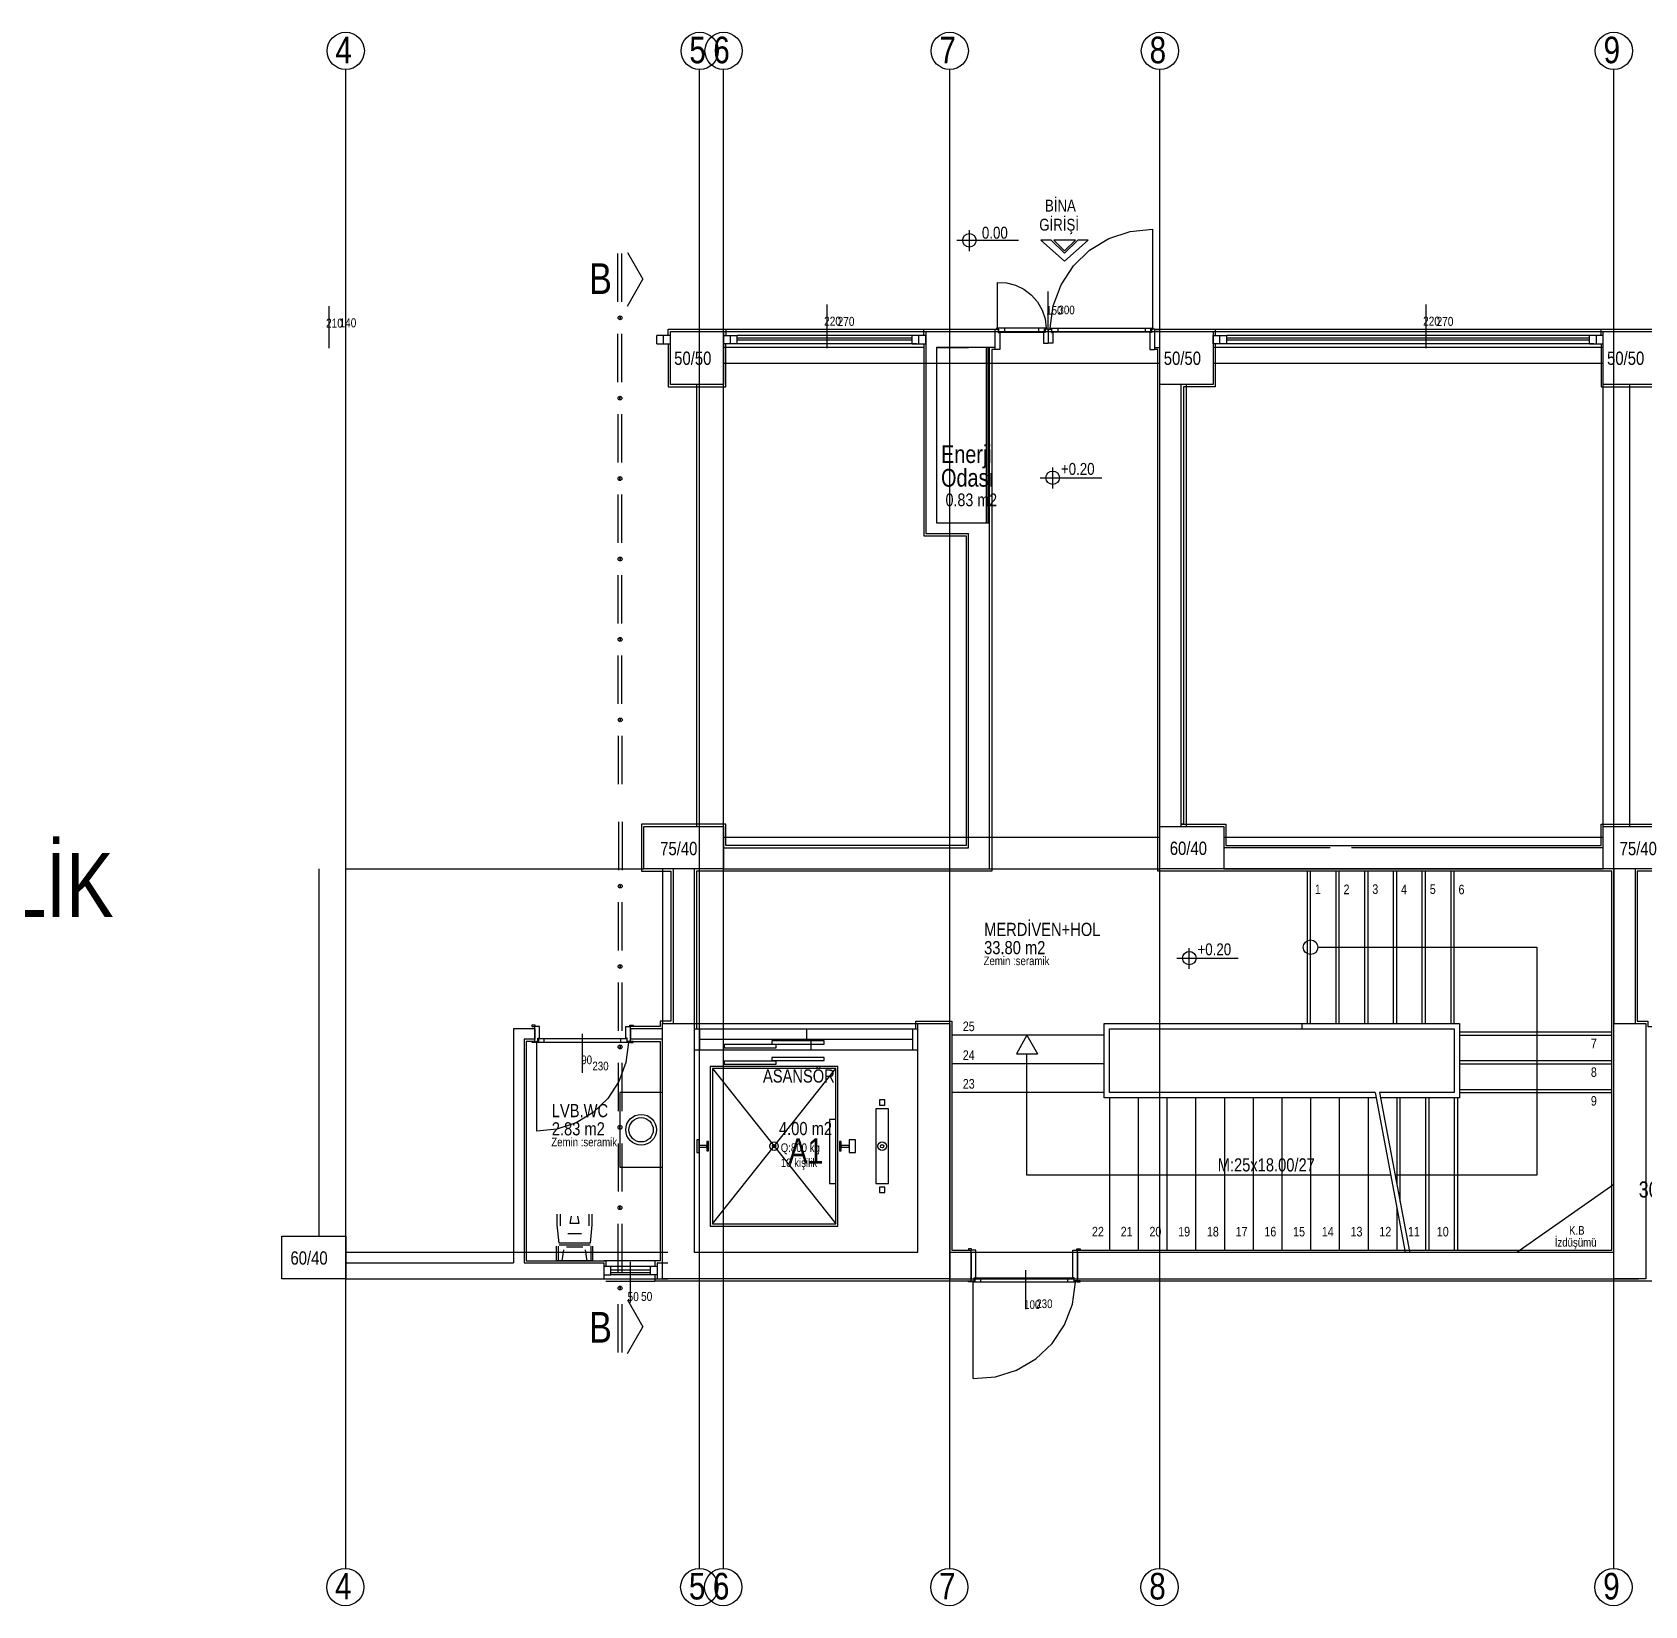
# Model space of a CAD drawing. Header units: centimetres. Extents: x 0 to 12993, y -30 to 2970.
# Drawn here: x 1160 to 1918, y 1097 to 1836 of the extents above; entities that cross this region are included whole.
import ezdxf
from ezdxf.enums import TextEntityAlignment as Align

# ---------------------------------------------------------------- set-up
doc = ezdxf.new("R2010")
doc.units = ezdxf.units.CM
for name, color, linetype in [('SCOTT-ANTET', 4, 'CONTINUOUS'), ('SCOTT-HALAT', 6, 'CONTINUOUS'), ('SCOTT-ISARET', 1, 'CONTINUOUS'), ('SCOTT-KA', 30, 'CONTINUOUS'), ('SCOTT-KABIN', 5, 'CONTINUOUS'), ('SCOTT-KAPI', 3, 'CONTINUOUS'), ('SCOTT-MIMARI', 8, 'CONTINUOUS'), ('SCOTT-RAY', 1, 'CONTINUOUS')]:
    doc.layers.add(name, color=color, linetype=linetype)
doc.styles.get("Standard").update_dxf_attribs({"font": 'arial.ttf', "width": 0.8})

msp = doc.modelspace()

# ---------------------------------------------------------------- linework, layer by layer
at = {"layer": 'SCOTT-HALAT'}
for centre, radius in [((1508.5, 1313.25), 2), ((1508.5, 1313.25), 0.75), ((1559.25, 1313.25), 2), ((1559.25, 1313.25), 0.75)]:
    msp.add_circle(centre, radius, dxfattribs=at)
at = {"layer": 'SCOTT-KA'}
msp.add_lwpolyline([(1556.25, 1295.75), (1562.25, 1295.75), (1562.25, 1330.75), (1556.25, 1330.75)], close=True, dxfattribs=at)
at = {"layer": 'SCOTT-KABIN'}
for p, q in [((1479.5, 1276.75), (1537.5, 1349.75)), ((1479.5, 1349.75), (1537.5, 1276.75))]:
    msp.add_line(p, q, dxfattribs=at)
for points in [[(1478.5, 1275.75), (1538.5, 1275.75), (1538.5, 1350.75), (1478.5, 1350.75)], [(1479.5, 1276.75), (1537.5, 1276.75), (1537.5, 1349.75), (1479.5, 1349.75)], [(1534.5, 1295.75), (1537.5, 1295.75), (1537.5, 1325.75), (1534.5, 1325.75)]]:
    msp.add_lwpolyline(points, close=True, dxfattribs=at)
at = {"layer": 'SCOTT-KAPI'}
for points in [[(1485, 1359.5), (1509.5, 1359.5), (1509.5, 1361), (1485, 1361)], [(1507.5, 1361.25), (1532, 1361.25), (1532, 1362.75), (1507.5, 1362.75)], [(1485, 1351.75), (1509.5, 1351.75), (1509.5, 1353.25), (1485, 1353.25)], [(1507.5, 1353.5), (1532, 1353.5), (1532, 1355), (1507.5, 1355)]]:
    msp.add_lwpolyline(points, close=True, dxfattribs=at)
at = {"layer": 'SCOTT-MIMARI'}
for p, q in [((1686.29, 1743.99), (1686.29, 1697.47)), ((1435.15, 1709.89), (1435.15, 1732.57)), ((1436.92, 1709.89), (1436.92, 1732.57)), ((1439.57, 1733.05), (1446.85, 1720.45)), ((1439.57, 1707.85), (1446.85, 1720.45)), ((1613.28, 1718.99), (1613.28, 1697.47)), ((1637.28, 1696.32), (1637.28, 1714.66)), ((1299.33, 1707.84), (1299.33, 1688.01)), ((1533.33, 1708.59), (1533.33, 1688.01)), ((1814.72, 1708.59), (1814.72, 1688.01)), ((1485.78, 1696.97), (1578.7, 1696.97)), ((1612.28, 1696.97), (1612.28, 1687.47)), ((1612.28, 1696.97), (1613.77, 1696.97)), ((1636.29, 1697.47), (1613.28, 1697.47)), ((1613.28, 1696.97), (1613.28, 1697.47)), ((1614.02, 1697), (1613.28, 1697)), ((1613.77, 1696.97), (1613.77, 1695.49)), ((1614.02, 1695.56), (1614.02, 1697)), ((1616.81, 1697.47), (1616.81, 1695.56)), ((1632.76, 1697.47), (1632.76, 1695.56)), ((1635.54, 1695.56), (1635.54, 1697)), ((1635.54, 1697), (1636.29, 1697)), ((1637.28, 1696.97), (1635.8, 1696.97)), ((1635.8, 1696.97), (1635.8, 1695.49)), ((1636.29, 1696.97), (1636.29, 1697.47)), ((1637.28, 1696.97), (1638.77, 1696.97)), ((1637.28, 1696.97), (1637.28, 1690.41)), ((1637.28, 1696.97), (1637.28, 1690.41)), ((1638.28, 1697.47), (1686.29, 1697.47)), ((1638.28, 1696.97), (1638.28, 1697.47)), ((1639.02, 1697), (1638.28, 1697)), ((1638.77, 1696.97), (1638.77, 1695.49)), ((1639.02, 1695.56), (1639.02, 1697)), ((1641.81, 1697.47), (1641.81, 1695.56)), ((1682.76, 1697.47), (1682.76, 1695.56)), ((1685.54, 1697), (1686.29, 1697)), ((1685.54, 1695.56), (1685.54, 1697)), ((1685.8, 1696.97), (1685.8, 1695.49)), ((1687.28, 1696.97), (1685.8, 1696.97)), ((1686.29, 1696.97), (1686.29, 1697.47)), ((1687.28, 1696.97), (1687.28, 1687.47)), ((1715.78, 1696.97), (1896.95, 1696.97)), ((1435.15, 1672.13), (1435.15, 1694.81)), ((1436.92, 1672.13), (1436.92, 1694.81)), ((1453.35, 1690.11), (1453.35, 1694.07)), ((1456.58, 1690.11), (1456.58, 1694.07)), ((1487.98, 1690.12), (1487.98, 1694.08)), ((1573.35, 1694.08), (1491.22, 1694.08)), ((1491.22, 1690.12), (1491.22, 1694.08)), ((1491.22, 1692.96), (1573.35, 1692.97)), ((1573.35, 1691.85), (1491.22, 1691.85)), ((1575.44, 1690.12), (1491.22, 1690.12)), ((1573.35, 1690.12), (1573.35, 1694.08)), ((1576.58, 1690.12), (1576.58, 1694.08)), ((1579.78, 1695.97), (1612.28, 1695.97)), ((1579.78, 1695.97), (1579.78, 1688.47)), ((1612.28, 1695.97), (1612.28, 1688.47)), ((1613.77, 1695.49), (1614.51, 1695.49)), ((1614.02, 1695.56), (1635.54, 1695.56)), ((1614.51, 1695.49), (1614.51, 1687.47)), ((1635.06, 1695.49), (1635.06, 1690.41)), ((1635.8, 1695.49), (1635.06, 1695.49)), ((1635.06, 1690.41), (1637.28, 1690.41)), ((1639.51, 1690.41), (1637.28, 1690.41)), ((1638.77, 1695.49), (1639.51, 1695.49)), ((1685.54, 1695.56), (1639.02, 1695.56)), ((1639.51, 1695.49), (1639.51, 1690.41)), ((1685.8, 1695.49), (1685.06, 1695.49)), ((1685.06, 1695.49), (1685.06, 1687.47)), ((1689.78, 1695.97), (1687.28, 1695.97)), ((1687.28, 1695.97), (1687.28, 1688.47)), ((1717.98, 1690.12), (1717.98, 1694.08)), ((1891.6, 1694.08), (1721.22, 1694.08)), ((1721.22, 1690.12), (1721.22, 1694.08)), ((1721.22, 1692.96), (1891.6, 1692.96)), ((1891.6, 1691.85), (1721.22, 1691.85)), ((1893.69, 1690.11), (1721.22, 1690.12)), ((1891.6, 1690.11), (1891.6, 1694.07)), ((1894.83, 1690.11), (1894.83, 1694.07)), ((1578.79, 1688.47), (1484.78, 1688.47)), ((1584.78, 1688.47), (1599.78, 1688.47)), ((1608.28, 1605.97), (1608.28, 1688.47)), ((1609.03, 1605.97), (1609.03, 1688.47)), ((1612.28, 1688.47), (1609.78, 1688.47)), ((1609.78, 1605.97), (1609.78, 1688.47)), ((1614.51, 1687.47), (1612.28, 1687.47)), ((1685.06, 1687.47), (1687.28, 1687.47)), ((1687.28, 1688.47), (1689.78, 1688.47)), ((1897.96, 1688.47), (1714.78, 1688.47)), ((1689.78, 1463.47), (1689.78, 1670.97)), ((1699.78, 1463.47), (1699.78, 1670.97)), ((1435.22, 1634.36), (1435.22, 1657.04)), ((1436.99, 1634.36), (1436.99, 1657.04)), ((1435.22, 1596.6), (1435.22, 1619.28)), ((1436.99, 1596.6), (1436.99, 1619.28)), ((1609.78, 1443.47), (1609.78, 1605.97)), ((1599.78, 1453.47), (1599.78, 1600.97)), ((1435.28, 1558.84), (1435.28, 1581.52)), ((1437.05, 1558.84), (1437.05, 1581.52)), ((1435.28, 1521.08), (1435.28, 1543.76)), ((1437.05, 1521.08), (1437.05, 1543.76)), ((1435.35, 1483.32), (1435.35, 1506)), ((1437.12, 1483.32), (1437.12, 1506)), ((1435.35, 1465.64), (1435.35, 1442.96)), ((1437.12, 1465.64), (1437.12, 1442.96)), ((1484.78, 1453.47), (1599.78, 1453.47)), ((1769.78, 1453.47), (1719.78, 1453.47)), ((1898.03, 1453.47), (1779.78, 1453.47)), ((1461.03, 1443.47), (1461.03, 1370.97)), ((1471.03, 1443.47), (1471.03, 1368.47)), ((1484.78, 1443.47), (1609.78, 1443.47)), ((1898.03, 1443.47), (1719.78, 1443.47)), ((1759.03, 1370.97), (1759.03, 1442.47)), ((1760.53, 1370.97), (1760.53, 1442.47)), ((1772.53, 1370.97), (1772.53, 1442.47)), ((1774.03, 1370.97), (1774.03, 1442.47)), ((1786.03, 1370.97), (1786.03, 1442.47)), ((1787.53, 1370.97), (1787.53, 1442.47)), ((1799.53, 1370.97), (1799.53, 1442.47)), ((1801.03, 1370.97), (1801.03, 1442.47)), ((1813.03, 1370.97), (1813.03, 1442.47)), ((1814.53, 1370.97), (1814.53, 1442.47)), ((1826.53, 1370.97), (1826.53, 1442.47)), ((1828.03, 1370.97), (1828.03, 1442.47)), ((1903.03, 1443.47), (1903.03, 1370.77)), ((1913.03, 1443.47), (1913.03, 1370.97)), ((1435.28, 1427.88), (1435.28, 1405.2)), ((1437.05, 1427.88), (1437.05, 1405.2)), ((1763.96, 1406.72), (1866.78, 1406.72)), ((1866.78, 1406.72), (1866.78, 1299.72)), ((1435.28, 1390.12), (1435.28, 1367.44)), ((1437.05, 1390.12), (1437.05, 1367.44)), ((1396.03, 1368.47), (1386.03, 1368.47)), ((1386.03, 1368.47), (1386.03, 1258.47)), ((1394.77, 1370.04), (1394.77, 1369.47)), ((1396.31, 1370.04), (1394.77, 1370.04)), ((1394.77, 1369.47), (1396.31, 1369.47)), ((1398.26, 1369.47), (1396.03, 1369.47)), ((1396.03, 1362.47), (1396.03, 1369.47)), ((1396.03, 1368.47), (1396.03, 1363.47)), ((1396.31, 1369.47), (1396.31, 1370.04)), ((1397.52, 1363.96), (1398.26, 1363.96)), ((1397.52, 1362.47), (1397.52, 1363.96)), ((1397.77, 1363.89), (1439.29, 1363.89)), ((1397.77, 1363.89), (1397.77, 1362.45)), ((1398.26, 1363.96), (1398.26, 1369.47)), ((1400.56, 1361.98), (1400.56, 1363.89)), ((1418.53, 1347.75), (1418.53, 1366.1)), ((1436.51, 1361.98), (1436.51, 1363.89)), ((1438.81, 1369.47), (1441.03, 1369.47)), ((1438.81, 1363.96), (1438.81, 1369.47)), ((1439.55, 1363.96), (1438.81, 1363.96)), ((1439.29, 1363.89), (1439.29, 1362.45)), ((1439.55, 1362.47), (1439.55, 1363.96)), ((1440.75, 1369.47), (1440.75, 1370.04)), ((1440.75, 1370.04), (1442.3, 1370.04)), ((1442.3, 1369.47), (1440.75, 1369.47)), ((1441.03, 1362.47), (1441.03, 1369.47)), ((1456.03, 1368.47), (1441.03, 1368.47)), ((1441.03, 1368.47), (1441.03, 1363.47)), ((1442.3, 1370.04), (1442.3, 1369.47)), ((1471.03, 1368.47), (1576.03, 1368.47)), ((1473.53, 1368.47), (1476.03, 1368.47)), ((1473.53, 1368.47), (1473.53, 1358.47)), ((1523.78, 1368.47), (1523.78, 1363.47)), ((1573.53, 1368.47), (1573.53, 1358.47)), ((1663.53, 1365.47), (1592.03, 1365.47)), ((1627.28, 1365.47), (1622.38, 1356.73)), ((1627.28, 1365.47), (1632.18, 1356.73)), ((1756.37, 1370.97), (1756.37, 1368.47)), ((1830.53, 1366.97), (1902.03, 1366.97)), ((1830.53, 1365.47), (1902.03, 1365.47)), ((1396.03, 1363.47), (1391.03, 1363.47)), ((1391.03, 1363.47), (1391.03, 1258.47)), ((1394.8, 1362.47), (1396.31, 1362.47)), ((1394.8, 1361.99), (1394.8, 1362.47)), ((1396.31, 1361.99), (1394.8, 1361.99)), ((1396.03, 1362.47), (1397.52, 1362.47)), ((1396.31, 1362.47), (1396.31, 1361.99)), ((1397.03, 1362.47), (1397.03, 1361.98)), ((1397.77, 1362.45), (1397.03, 1362.45)), ((1440.04, 1361.98), (1397.03, 1361.98)), ((1397.03, 1320.39), (1397.03, 1361.98)), ((1439.29, 1362.45), (1440.04, 1362.45)), ((1441.03, 1362.47), (1439.55, 1362.47)), ((1440.04, 1362.47), (1440.04, 1361.98)), ((1442.27, 1362.47), (1440.75, 1362.47)), ((1440.75, 1362.47), (1440.75, 1361.99)), ((1440.75, 1361.99), (1442.27, 1361.99)), ((1456.03, 1363.47), (1441.03, 1363.47)), ((1442.27, 1361.99), (1442.27, 1362.47)), ((1473.53, 1363.47), (1573.53, 1363.47)), ((1473.53, 1358.47), (1573.53, 1358.47)), ((1525.78, 1363.47), (1525.78, 1358.47)), ((1573.53, 1358.47), (1576.03, 1358.47)), ((1622.38, 1356.73), (1632.18, 1356.73)), ((1627.28, 1299.72), (1627.28, 1356.73)), ((1435.22, 1352.36), (1435.22, 1329.68)), ((1436.99, 1352.36), (1436.99, 1329.68)), ((1663.53, 1351.97), (1592.03, 1351.97)), ((1830.53, 1353.47), (1902.03, 1353.47)), ((1830.53, 1351.97), (1902.03, 1351.97)), ((1663.53, 1338.47), (1592.03, 1338.47)), ((1666.03, 1335.97), (1666.03, 1264.47)), ((1679.53, 1335.97), (1679.53, 1264.47)), ((1693.03, 1335.97), (1693.03, 1264.47)), ((1706.53, 1335.97), (1706.53, 1264.47)), ((1720.03, 1335.97), (1720.03, 1264.47)), ((1733.53, 1335.97), (1733.53, 1264.47)), ((1747.03, 1335.97), (1747.03, 1264.47)), ((1760.53, 1335.97), (1760.53, 1264.47)), ((1774.03, 1335.97), (1774.03, 1264.47)), ((1787.53, 1335.97), (1787.53, 1264.47)), ((1790.86, 1338.47), (1804.98, 1263.47)), ((1792.89, 1338.47), (1806.95, 1263.84)), ((1801.03, 1335.97), (1801.03, 1295.25)), ((1802.53, 1335.97), (1802.53, 1287.29)), ((1814.53, 1335.97), (1814.53, 1264.47)), ((1816.03, 1335.97), (1816.03, 1264.47)), ((1828.03, 1335.97), (1828.03, 1264.47)), ((1829.53, 1335.97), (1829.53, 1264.47)), ((1830.53, 1339.97), (1902.03, 1339.97)), ((1830.53, 1338.47), (1902.03, 1338.47)), ((1435.22, 1314.6), (1435.22, 1291.92)), ((1436.99, 1314.6), (1436.99, 1291.92)), ((1798.16, 1299.72), (1627.28, 1299.72)), ((1866.78, 1299.72), (1800.19, 1299.72)), ((1857.39, 1263.47), (1903.03, 1295.42)), ((1406.6, 1276.29), (1406.6, 1281.29)), ((1406.6, 1276.29), (1406.6, 1281.29)), ((1407.96, 1281.29), (1407.96, 1275.83)), ((1407.96, 1281.29), (1407.96, 1275.83)), ((1412.73, 1276.96), (1413.41, 1280.37)), ((1412.73, 1276.96), (1413.41, 1280.37)), ((1416.14, 1280.37), (1416.82, 1276.96)), ((1416.14, 1280.37), (1416.82, 1276.96)), ((1421.6, 1275.84), (1421.6, 1281.29)), ((1421.6, 1275.84), (1421.6, 1281.29)), ((1422.96, 1281.29), (1422.96, 1276.29)), ((1422.96, 1281.29), (1422.96, 1276.29)), ((1801.03, 1284.45), (1801.03, 1264.47)), ((1407.51, 1267.65), (1406.6, 1276.29)), ((1407.51, 1267.65), (1406.6, 1276.29)), ((1416.82, 1276.96), (1412.73, 1276.96)), ((1416.82, 1276.96), (1412.73, 1276.96)), ((1422.96, 1276.29), (1422.05, 1267.66)), ((1422.96, 1276.29), (1422.05, 1267.66)), ((1435.15, 1276.84), (1435.15, 1254.16)), ((1436.92, 1276.84), (1436.92, 1254.16)), ((1406.15, 1266.29), (1406.15, 1259.47)), ((1406.15, 1266.29), (1406.15, 1259.47)), ((1407.05, 1266.29), (1407.06, 1259.47)), ((1407.05, 1266.29), (1407.06, 1259.47)), ((1422.05, 1267.66), (1407.51, 1267.65)), ((1422.05, 1267.66), (1407.51, 1267.65)), ((1422.05, 1266.75), (1407.51, 1266.74)), ((1422.05, 1266.75), (1407.51, 1266.74)), ((1418.6, 1265.84), (1410.96, 1265.84)), ((1418.6, 1265.84), (1410.96, 1265.84)), ((1411.6, 1272.2), (1417.96, 1272.2)), ((1411.6, 1272.2), (1417.96, 1272.2)), ((1422.51, 1259.47), (1422.51, 1266.29)), ((1422.51, 1259.47), (1422.51, 1266.29)), ((1423.42, 1259.48), (1423.42, 1266.29)), ((1423.42, 1259.48), (1423.42, 1266.29)), ((1307.28, 1258.47), (1386.03, 1258.47)), ((1391.03, 1258.47), (1428.53, 1258.47)), ((1423.42, 1259.48), (1406.15, 1259.47)), ((1423.42, 1259.48), (1406.15, 1259.47)), ((1409.61, 1264.66), (1408.87, 1259.47)), ((1409.61, 1264.66), (1408.87, 1259.47)), ((1420.69, 1259.47), (1419.95, 1264.67)), ((1420.69, 1259.47), (1419.95, 1264.67)), ((1453.46, 1259.47), (1428.53, 1259.47)), ((1428.53, 1258.47), (1428.53, 1250.97)), ((1440.99, 1239.84), (1440.99, 1258.9)), ((1453.53, 1258.47), (1458.53, 1258.47)), ((1453.53, 1258.47), (1453.53, 1250.97)), ((1591.03, 1263.47), (1601.03, 1263.47)), ((1599.77, 1265.04), (1599.77, 1264.47)), ((1601.31, 1265.04), (1599.77, 1265.04)), ((1599.77, 1264.47), (1601.31, 1264.47)), ((1603.26, 1264.47), (1601.03, 1264.47)), ((1601.03, 1249.97), (1601.03, 1264.47)), ((1601.03, 1263.47), (1601.03, 1250.97)), ((1601.31, 1264.47), (1601.31, 1265.04)), ((1603.26, 1251.46), (1603.26, 1264.47)), ((1648.81, 1264.47), (1651.03, 1264.47)), ((1648.81, 1251.46), (1648.81, 1264.47)), ((1650.75, 1264.47), (1650.75, 1265.04)), ((1650.75, 1265.04), (1652.3, 1265.04)), ((1652.3, 1264.47), (1650.75, 1264.47)), ((1651.03, 1249.97), (1651.03, 1264.47)), ((1651.03, 1263.47), (1903.03, 1263.47)), ((1651.03, 1263.47), (1651.03, 1250.97)), ((1652.3, 1265.04), (1652.3, 1264.47)), ((1307.28, 1250.97), (1428.53, 1250.97)), ((1429.53, 1249.94), (1452.45, 1249.94)), ((1431.73, 1256.8), (1431.73, 1252.83)), ((1450.33, 1255.06), (1431.73, 1255.06)), ((1431.73, 1253.95), (1450.33, 1253.95)), ((1453.53, 1256.8), (1431.75, 1256.79)), ((1453.53, 1252.83), (1431.75, 1252.83)), ((1450.33, 1256.8), (1450.33, 1252.83)), ((1453.53, 1250.97), (1458.53, 1250.97)), ((1591.03, 1250.97), (1601.03, 1250.97)), ((1599.8, 1249.97), (1601.31, 1249.97)), ((1599.8, 1249.49), (1599.8, 1249.97)), ((1601.03, 1249.97), (1602.52, 1249.97)), ((1601.31, 1249.97), (1601.31, 1249.49)), ((1602.03, 1249.97), (1602.03, 1249.48)), ((1602.77, 1249.95), (1602.03, 1249.95)), ((1602.52, 1251.46), (1603.26, 1251.46)), ((1602.52, 1249.97), (1602.52, 1251.46)), ((1602.77, 1251.39), (1649.29, 1251.39)), ((1602.77, 1251.39), (1602.77, 1249.95)), ((1605.56, 1249.48), (1605.56, 1251.39)), ((1626.83, 1236.74), (1626.83, 1255.08)), ((1646.51, 1249.48), (1646.51, 1251.39)), ((1649.55, 1251.46), (1648.81, 1251.46)), ((1649.29, 1251.39), (1649.29, 1249.95)), ((1649.29, 1249.95), (1650.04, 1249.95)), ((1649.55, 1249.97), (1649.55, 1251.46)), ((1651.03, 1249.97), (1649.55, 1249.97)), ((1650.04, 1249.97), (1650.04, 1249.48)), ((1652.27, 1249.97), (1650.75, 1249.97)), ((1650.75, 1249.97), (1650.75, 1249.49)), ((1651.03, 1250.97), (1914.57, 1250.97)), ((1652.27, 1249.49), (1652.27, 1249.97)), ((1601.31, 1249.49), (1599.8, 1249.49)), ((1650.04, 1249.48), (1602.03, 1249.48)), ((1602.03, 1204.2), (1602.03, 1249.48)), ((1650.75, 1249.49), (1652.27, 1249.49)), ((1435.15, 1239.08), (1435.15, 1216.4)), ((1436.92, 1239.08), (1436.92, 1216.4)), ((1439.57, 1241.11), (1446.85, 1228.51)), ((1439.57, 1215.91), (1446.85, 1228.51))]:
    msp.add_line(p, q, dxfattribs=at)
for points in [[(1307.28, 1114.91), (1307.28, 1818.96)], [(1473.53, 1114.91), (1473.53, 1818.96)], [(1484.78, 1114.91), (1484.78, 1818.96)], [(1591.03, 1114.91), (1591.03, 1818.96)], [(1689.78, 1114.91), (1689.78, 1818.96)], [(1903.03, 1114.91), (1903.03, 1818.96)], [(1600.25, 1733.67), (1600.25, 1743.47)], [(1638.28, 1697.47), (1639.65, 1707.96), (1643.32, 1717.88), (1649.09, 1726.74), (1656.69, 1734.1), (1665.73, 1739.6), (1675.76, 1742.95), (1686.29, 1743.99)], [(1594.37, 1738.74), (1623.29, 1738.74)], [(1651.23, 1738.86), (1644.95, 1732.65), (1638.67, 1738.86), (1633.87, 1738.86), (1644.96, 1728.96), (1656.03, 1738.86), (1651.23, 1738.86)], [(1650.03, 1738.86), (1639.87, 1738.86), (1644.95, 1733.76), (1650.03, 1738.86)], [(1613.28, 1718.99), (1617.66, 1718.78), (1621.91, 1717.69), (1625.86, 1715.78), (1629.35, 1713.12), (1632.24, 1709.81), (1634.41, 1706), (1635.78, 1701.83), (1636.29, 1697.47)], [(1436.17, 1702.8), (1436.17, 1701.89), (1436.17, 1702.8)], [(1458.78, 1694.08), (1458.78, 1696.97), (1485.78, 1696.97), (1485.78, 1694.08)], [(1578.78, 1694.08), (1578.78, 1696.97), (1612.28, 1696.97)], [(1612.81, 1697.26), (1613.11, 1697.26), (1612.81, 1697.26)], [(1686.75, 1697.26), (1686.45, 1697.26), (1686.75, 1697.26)], [(1687.28, 1696.97), (1715.78, 1696.97), (1715.78, 1694.08)], [(1897.03, 1694.07), (1897.03, 1696.97), (1924.03, 1696.97), (1924.03, 1694.07)], [(1578.78, 1690.12), (1578.78, 1599.97), (1598.78, 1599.97), (1598.78, 1454.47), (1485.78, 1454.47), (1485.78, 1464.47), (1446.28, 1464.47), (1446.28, 1442.47), (1460.03, 1442.47), (1460.03, 1371.97), (1455.03, 1371.97), (1455.03, 1369.47), (1441.03, 1369.47)], [(1453.35, 1690.11), (1459.78, 1690.12), (1459.78, 1694.07), (1453.35, 1694.07)], [(1458.78, 1690.12), (1458.78, 1669.97), (1485.78, 1669.97), (1485.78, 1690.12)], [(1459.78, 1695.97), (1484.78, 1695.97), (1484.78, 1670.97), (1459.78, 1670.97), (1459.78, 1695.97)], [(1484.78, 1695.97), (1689.78, 1695.97)], [(1491.22, 1690.12), (1484.78, 1690.12), (1484.78, 1694.08), (1491.22, 1694.08)], [(1573.35, 1690.12), (1579.78, 1690.12), (1579.78, 1694.08), (1573.35, 1694.08)], [(1689.78, 1695.97), (1714.78, 1695.97), (1714.78, 1670.97), (1689.78, 1670.97), (1689.78, 1695.97)], [(1715.78, 1690.12), (1715.78, 1669.97), (1700.78, 1669.97), (1700.78, 1464.47), (1699.78, 1464.47), (1699.78, 1464.47), (1720.78, 1464.47), (1720.78, 1454.47), (1897.03, 1454.47), (1897.03, 1464.47), (1936.53, 1464.47), (1936.53, 1442.47), (1914.03, 1442.47), (1914.03, 1371.97), (1919.03, 1371.97), (1919.03, 1369.47), (1935.53, 1369.47)], [(1714.78, 1695.97), (1898.03, 1695.97)], [(1721.22, 1690.12), (1714.78, 1690.12), (1714.78, 1694.08), (1721.22, 1694.08)], [(1891.6, 1690.11), (1898.03, 1690.12), (1898.03, 1694.07), (1891.6, 1694.07)], [(1897.03, 1690.12), (1897.03, 1669.97), (1924.03, 1669.97), (1924.03, 1690.12)], [(1898.03, 1695.97), (1923.03, 1695.97), (1923.03, 1670.97), (1898.03, 1670.97), (1898.03, 1695.97)], [(1612.28, 1687.47), (1610.78, 1687.47), (1610.78, 1442.47), (1472.03, 1442.47), (1472.03, 1368.47)], [(1579.78, 1688.47), (1579.78, 1600.97), (1599.78, 1600.97)], [(1609.78, 1688.47), (1584.78, 1688.47), (1584.78, 1605.97), (1609.78, 1605.97)], [(1650.75, 1264.47), (1902.03, 1264.47), (1902.03, 1442.47), (1688.78, 1442.47), (1688.78, 1687.47), (1687.28, 1687.47)], [(1484.78, 1680.97), (1689.78, 1680.97)], [(1714.78, 1680.97), (1898.03, 1680.97)], [(1472.28, 1463.47), (1472.28, 1670.97)], [(1484.78, 1463.47), (1484.78, 1670.97)], [(1689.78, 1463.47), (1689.78, 1670.97)], [(1702.28, 1463.47), (1702.28, 1670.97)], [(1898.03, 1463.47), (1898.03, 1670.97)], [(1910.53, 1463.47), (1910.53, 1670.97)], [(1436.1, 1665.04), (1436.1, 1664.13), (1436.1, 1665.04)], [(1639.39, 1622.16), (1639.39, 1631.96)], [(1436.1, 1627.28), (1436.1, 1626.37), (1436.1, 1627.28)], [(1633.52, 1627.23), (1662.43, 1627.23)], [(1436.17, 1589.52), (1436.17, 1588.61), (1436.17, 1589.52)], [(1436.17, 1551.76), (1436.17, 1550.85), (1436.17, 1551.76)], [(1436.24, 1514), (1436.24, 1513.09), (1436.24, 1514)], [(1447.28, 1463.47), (1484.78, 1463.47), (1484.78, 1443.47), (1447.28, 1443.47), (1447.28, 1463.47)], [(1689.78, 1463.47), (1719.78, 1463.47), (1719.78, 1443.47), (1689.78, 1443.47), (1689.78, 1463.47)], [(1898.03, 1463.47), (1935.53, 1463.47), (1935.53, 1443.47), (1898.03, 1443.47), (1898.03, 1463.47)], [(1484.78, 1458.47), (1689.78, 1458.47)], [(1719.78, 1458.47), (1898.03, 1458.47)], [(1294.78, 1270.97), (1294.78, 1443.47)], [(1307.28, 1443.47), (1447.28, 1443.47)], [(1307.28, 1270.97), (1307.28, 1443.47)], [(1456.03, 1443.47), (1456.03, 1370.97)], [(1471.03, 1443.47), (1471.03, 1370.97)], [(1484.78, 1443.47), (1689.78, 1443.47)], [(1719.78, 1443.47), (1898.03, 1443.47)], [(1903.03, 1443.47), (1903.03, 1370.97)], [(1436.24, 1434.97), (1436.24, 1435.88), (1436.24, 1434.97)], [(1697.69, 1401.6), (1726.6, 1401.6)], [(1703.57, 1396.52), (1703.57, 1406.32)], [(1436.17, 1397.2), (1436.17, 1398.11), (1436.17, 1397.2)], [(1575.03, 1368.47), (1575.03, 1371.97), (1592.03, 1371.97), (1592.03, 1264.47), (1601.31, 1264.47)], [(1456.03, 1370.97), (1471.03, 1370.97), (1471.03, 1263.47), (1576.03, 1263.47), (1576.03, 1370.97), (1591.03, 1370.97), (1591.03, 1250.97), (1456.03, 1250.97), (1456.03, 1370.97)], [(1471.03, 1370.97), (1576.03, 1370.97)], [(1791.33, 1335.97), (1663.53, 1335.97), (1663.53, 1370.97), (1756.37, 1370.97)], [(1790.86, 1338.47), (1666.03, 1338.47), (1666.03, 1368.47), (1756.37, 1368.47)], [(1756.37, 1370.97), (1830.53, 1370.97), (1830.53, 1335.97), (1793.36, 1335.97)], [(1756.37, 1368.47), (1828.03, 1368.47), (1828.03, 1338.47), (1792.89, 1338.47)], [(1903.03, 1370.97), (1918.03, 1370.97), (1918.03, 1250.97), (1903.03, 1250.97), (1903.03, 1370.97)], [(1396.03, 1362.47), (1392.03, 1362.47), (1392.03, 1259.47), (1429.53, 1259.47), (1429.53, 1256.79)], [(1396.56, 1362.18), (1396.86, 1362.18), (1396.56, 1362.18)], [(1440.04, 1361.98), (1438.84, 1352.58), (1435.56, 1343.68), (1430.39, 1335.74), (1423.58, 1329.15), (1415.46, 1324.24), (1406.46, 1321.28), (1397.03, 1320.39)], [(1436.17, 1359.44), (1436.17, 1360.35), (1436.17, 1359.44)], [(1441.03, 1362.47), (1455.03, 1362.47), (1455.03, 1259.47), (1452.53, 1259.47), (1452.53, 1256.8)], [(1471.03, 1358.47), (1576.03, 1358.47)], [(1436.03, 1303.47), (1456.03, 1303.47), (1456.03, 1338.47), (1436.03, 1338.47), (1436.03, 1303.47)], [(1436.1, 1321.68), (1436.1, 1322.59), (1436.1, 1321.68)], [(1436.1, 1283.92), (1436.1, 1284.83), (1436.1, 1283.92)], [(1277.28, 1270.97), (1307.28, 1270.97), (1307.28, 1250.97), (1277.28, 1250.97), (1277.28, 1270.97)], [(1307.28, 1263.47), (1458.53, 1263.47)], [(1591.03, 1263.47), (1903.03, 1263.47)], [(1307.28, 1250.97), (1458.53, 1250.97)], [(1431.75, 1256.79), (1428.53, 1256.79), (1428.53, 1252.83), (1431.75, 1252.83)], [(1452.53, 1252.83), (1452.53, 1249.97), (1601.03, 1249.97)], [(1591.03, 1250.97), (1903.03, 1250.97)], [(1651.03, 1249.97), (1924.03, 1249.97), (1924.03, 1252.83)], [(1436.17, 1246.16), (1436.17, 1247.07), (1436.17, 1246.16)], [(1601.56, 1249.68), (1601.86, 1249.68), (1601.56, 1249.68)], [(1602.03, 1204.2), (1612.46, 1205.01), (1622.45, 1208.14), (1631.48, 1213.43), (1639.1, 1220.61), (1644.91, 1229.32), (1648.62, 1239.11), (1650.04, 1249.48)]]:
    msp.add_lwpolyline(points, dxfattribs=at)
for centre, radius in [((1307.28, 1827.71), 8.75), ((1473.53, 1827.71), 8.75), ((1484.78, 1827.71), 8.75), ((1591.03, 1827.71), 8.75), ((1689.78, 1827.71), 8.75), ((1903.03, 1827.71), 8.75), ((1600.25, 1738.74), 3.15), ((1436.17, 1702.35), 0.91), ((1436.1, 1664.58), 0.91), ((1639.39, 1627.23), 3.15), ((1436.1, 1626.82), 0.91), ((1436.17, 1589.06), 0.91), ((1436.17, 1551.3), 0.91), ((1436.24, 1513.54), 0.91), ((1436.24, 1435.42), 0.91), ((1760.53, 1406.72), 3.43), ((1703.57, 1401.6), 3.15), ((1436.17, 1397.66), 0.91), ((1436.17, 1359.9), 0.91), ((1446.03, 1320.97), 7.21), ((1446.03, 1320.97), 5.71), ((1436.1, 1322.14), 0.91), ((1436.1, 1284.38), 0.91), ((1436.17, 1246.62), 0.91), ((1307.1, 1106.19), 8.75), ((1473.35, 1106.19), 8.75), ((1484.6, 1106.19), 8.75), ((1590.85, 1106.19), 8.75), ((1689.6, 1106.19), 8.75), ((1902.85, 1106.19), 8.75)]:
    msp.add_circle(centre, radius, dxfattribs=at)
at = {"layer": 'SCOTT-RAY'}
for points in [[(1558, 1332.5), (1560.5, 1332.5), (1560.5, 1335), (1558, 1335)], [(1472.25, 1310.25), (1473.3, 1310.25), (1473.3, 1316.25), (1472.25, 1316.25)], [(1473.3, 1312.85), (1476.95, 1312.85), (1476.95, 1313.65), (1473.3, 1313.65)], [(1476.95, 1311.02), (1477.75, 1311.02), (1477.75, 1315.48), (1476.95, 1315.48)], [(1539.25, 1311.02), (1540.05, 1311.02), (1540.05, 1315.48), (1539.25, 1315.48)], [(1540.05, 1312.85), (1543.7, 1312.85), (1543.7, 1313.65), (1540.05, 1313.65)], [(1543.7, 1310.25), (1546.7, 1310.25), (1546.7, 1316.25), (1543.7, 1316.25)], [(1558, 1291.5), (1560.5, 1291.5), (1560.5, 1294), (1558, 1294)]]:
    msp.add_lwpolyline(points, close=True, dxfattribs=at)

# ---------------------------------------------------------------- texts
at = {"layer": 'SCOTT-ANTET', "width": 0.8}
msp.add_text('ROTAŞ MÜHENDİSLİK.PROJE.MÜŞAVİRLİK', height=30, dxfattribs=at).set_placement((510.86, 1450.96), align=Align.TOP_LEFT)
at = {"layer": 'SCOTT-ISARET', "width": 0.8}
msp.add_text('A1', height=12, dxfattribs=at).set_placement((1523.5, 1311), align=Align.MIDDLE_CENTER)
at = {"layer": 'SCOTT-MIMARI', "width": 0.8}
for s, height, p in [('4', 12.5, (1302.43, 1821.89)), ('5', 12.5, (1468.68, 1821.89)), ('6', 12.5, (1479.93, 1821.89)), ('7', 12.5, (1586.18, 1821.89)), ('8', 12.5, (1684.93, 1821.89)), ('9', 12.5, (1898.18, 1821.89)), ('BİNA', 5.556, (1635.78, 1752.25)), ('GİRİŞİ', 5.556, (1633.1, 1743.29)), ('0.00', 5.599, (1606.13, 1739.51)), ('B', 14.4, (1421.57, 1713.54)), ('150', 4.082, (1636.38, 1703.8)), ('300', 4.082, (1642.11, 1703.99)), ('210', 4.235, (1298.03, 1697.74)), ('140', 4.235, (1304.35, 1697.87)), ('220', 4.235, (1532.03, 1698.66)), ('270', 4.235, (1538.36, 1698.53)), ('220', 4.235, (1813.42, 1698.66)), ('270', 4.235, (1819.75, 1698.53)), ('50/50', 6.25, (1461.58, 1680.23)), ('50/50', 6.25, (1691.58, 1680.23)), ('50/50', 6.25, (1899.83, 1680.23)), ('Enerji', 8.334, (1586.95, 1634.14)), ('Odası', 8.334, (1586.95, 1623.04)), ('+0.20', 5.599, (1643.24, 1628.57)), ('0.83 m2', 6, (1589.05, 1613.85)), ('75/40', 6.25, (1455, 1449.95)), ('60/40', 6.25, (1694.4, 1450.06)), ('75/40', 6.25, (1905.75, 1449.95)), ('1', 4.5, (1762.54, 1431.66)), ('2', 4.5, (1776.04, 1431.64)), ('3', 4.5, (1789.55, 1431.75)), ('4', 4.5, (1803.04, 1431.64)), ('5', 4.5, (1816.55, 1431.73)), ('6', 4.5, (1830.04, 1431.57)), ('MERDİVEN+HOL', 6.1731, (1607.18, 1412.01)), ('33.80 m2', 6.173, (1607.18, 1403.46)), ('Zemin :seramik', 4.0502, (1606.92, 1398.31)), ('+0.20', 5.599, (1707.41, 1402.94)), ('25', 4.5, (1597.16, 1367.31)), ('7', 4.5, (1892.23, 1359.3)), ('24', 4.5, (1597.16, 1353.81)), ('90', 4.082, (1417.92, 1351.79)), ('230', 4.082, (1423.15, 1348.88)), ('ASANSÖR', 6.173, (1503.29, 1343.17)), ('8', 4.5, (1892.23, 1345.8)), ('23', 4.5, (1597.16, 1340.31)), ('9', 4.5, (1892.23, 1332.3)), ('LVB.WC', 6.173, (1404.08, 1326.9)), ('2.83 m2', 6.173, (1404.08, 1318.35)), ('4.00 m2', 6.173, (1510.8, 1318.48)), ('Zemin :seramik', 4.0502, (1403.83, 1313.2)), ('Q:800 kg', 4.05, (1511.64, 1310.55)), ('10 kişilik', 4.05, (1511.66, 1303.46)), ('M:25x18.00/27', 6.1731, (1716.92, 1301.41)), ('30/240', 7.5, (1914.71, 1289.2)), ('22', 4.5, (1657.84, 1270.89)), ('21', 4.5, (1671.34, 1270.89)), ('20', 4.5, (1684.84, 1270.89)), ('19', 4.5, (1698.34, 1270.89)), ('18', 4.5, (1711.84, 1270.89)), ('17', 4.5, (1725.34, 1270.89)), ('16', 4.5, (1738.84, 1270.89)), ('15', 4.5, (1752.34, 1270.89)), ('14', 4.5, (1765.84, 1270.89)), ('13', 4.5, (1779.34, 1270.89)), ('12', 4.5, (1792.84, 1270.89)), ('11', 4.5, (1806.34, 1270.89)), ('10', 4.5, (1819.84, 1270.89)), ('K.B', 4.05, (1881.97, 1271.73)), ('İzdüşümü', 4.05, (1875.26, 1266.09)), ('60/40', 6.25, (1281.3, 1257.64)), ('50', 4.235, (1439.69, 1240.49)), ('50', 4.235, (1446.02, 1240.61)), ('B', 14.4, (1421.57, 1221.02)), ('100', 4.082, (1625.97, 1236.81)), ('230', 4.082, (1631.7, 1237.24)), ('4', 12.5, (1302.24, 1100.37)), ('5', 12.5, (1468.49, 1100.37)), ('6', 12.5, (1479.74, 1100.37)), ('7', 12.5, (1585.99, 1100.37)), ('8', 12.5, (1684.74, 1100.37)), ('9', 12.5, (1897.99, 1100.37))]:
    msp.add_text(s, height=height, dxfattribs=at).set_placement(p)

doc.saveas('drawing.dxf')
